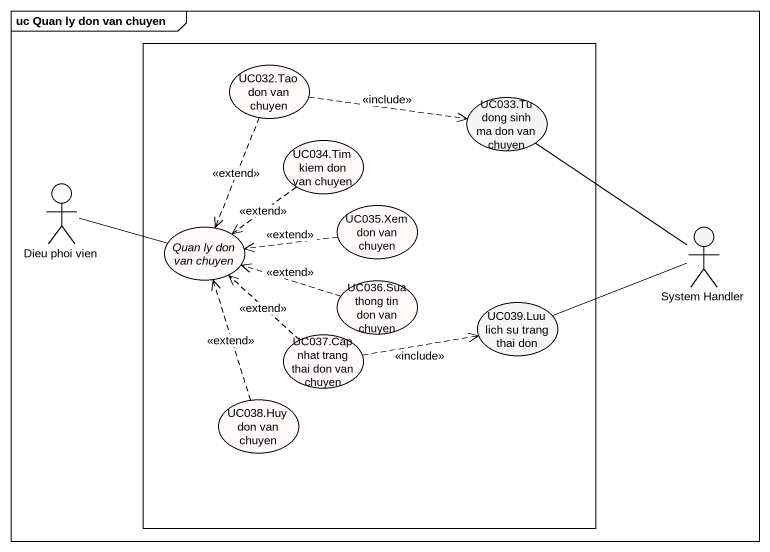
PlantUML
@startuml
mainframe uc Quan ly don van chuyen
rectangle " " as rectangle1 {
  usecase "UC032.Tao don van chuyen" as UC032_Tao_don_van_chuyen #FFFAFA
  usecase "UC033.Tu dong sinh ma don van chuyen" as UC033_Tu_dong_sinh_ma_don #F5F5F5
  usecase "UC034.Tim kiem don van chuyen" as UC034_Tim_kiem_don_van #FFFAFA
  usecase "Quan ly don van chuyen" as Quan_ly_don_van_chuyen #FFFAFA
  usecase "UC035.Xem don van chuyen" as UC035_Xem_don_van_chuyen #FFFAFA
  usecase "UC036.Sua thong tin don van chuyen" as UC036_Sua_thong_tin_don_van #FFFAFA
  usecase "UC037.Cap nhat trang thai don van chuyen" as UC037_Cap_nhat_trang_thai #FFFAFA
  usecase "UC039.Luu lich su trang thai don" as UC039_Luu_lich_su_trang #F5F5F5
  usecase "UC038.Huy don van chuyen" as UC038_Huy_don_van_chuyen #FFFAFA
}
actor "Dieu phoi vien" as Dieu_phoi_vien #FFFAFA
actor "System Handler" as System_Handler #F5F5F5
UC032_Tao_don_van_chuyen .right.> UC033_Tu_dong_sinh_ma_don : <<include>>
UC032_Tao_don_van_chuyen ..> Quan_ly_don_van_chuyen : <<extend>>
UC034_Tim_kiem_don_van ..> Quan_ly_don_van_chuyen : <<extend>>
Dieu_phoi_vien -right- Quan_ly_don_van_chuyen
UC035_Xem_don_van_chuyen .left.> Quan_ly_don_van_chuyen : <<extend>>
System_Handler -up- UC033_Tu_dong_sinh_ma_don
System_Handler -left- UC039_Luu_lich_su_trang
UC036_Sua_thong_tin_don_van .left.> Quan_ly_don_van_chuyen : <<extend>>
UC037_Cap_nhat_trang_thai .up.> Quan_ly_don_van_chuyen : <<extend>>
UC037_Cap_nhat_trang_thai .right.> UC039_Luu_lich_su_trang : <<include>>
UC038_Huy_don_van_chuyen .up.> Quan_ly_don_van_chuyen : <<extend>>
@enduml
